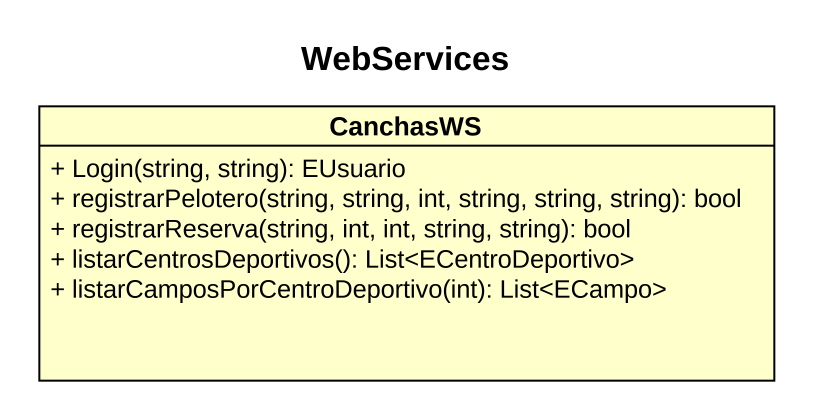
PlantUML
@startuml
title WebServices
hide circle
hide empty members
skinparam classAttributeIconSize 0
class CanchasWS {
  + Login(string, string): EUsuario
  + registrarPelotero(string, string, int, string, string, string): bool
  + registrarReserva(string, int, int, string, string): bool
  + listarCentrosDeportivos(): List<ECentroDeportivo>
  + listarCamposPorCentroDeportivo(int): List<ECampo>
}
@enduml
